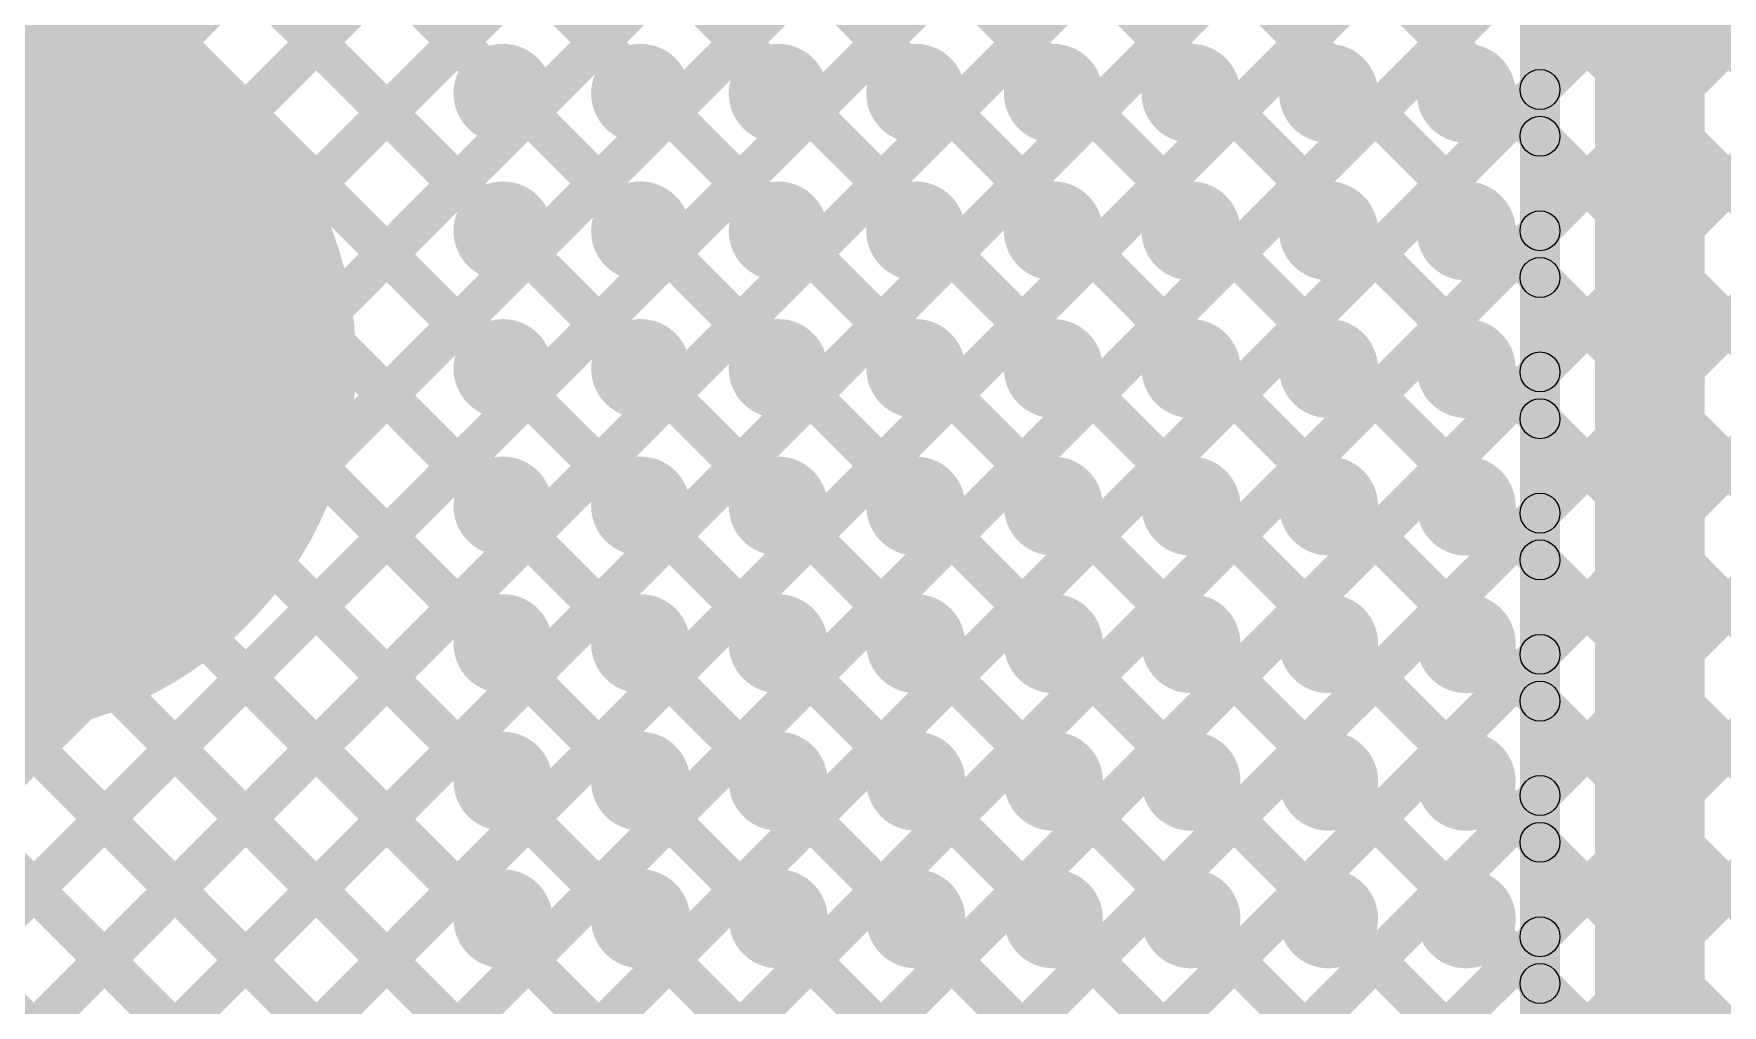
# Model space of a CAD drawing. Header units: millimetres. Extents: x -0.28 to 3.03, y -0.05 to 3.12.
# Drawn here: x 2.2143 to 2.5525, y 0.2341 to 0.4287 of the extents above; entities that cross this region are included whole.
import ezdxf

# ---------------------------------------------------------------- set-up
doc = ezdxf.new("R2010")
doc.units = ezdxf.units.MM
doc.header["$MEASUREMENT"] = 0
for name, color, linetype in [('BottomLayer', 5, 'Continuous'), ('BottomSolder', 6, 'Continuous'), ('PadHoleLayer', 156, 'Continuous'), ('TopLayer', 1, 'Continuous'), ('TopSolder', 216, 'Continuous'), ('ViaHoleLayer', 16, 'Continuous')]:
    doc.layers.add(name, color=color, linetype=linetype)

# ---------------------------------------------------------------- blocks, each defined once
blk = doc.blocks.new('U241_041N_1BR85_1_17')
at = {"layer": 'BottomLayer'}
h = blk.add_hatch(color=5, dxfattribs=at)
edge = h.paths.add_edge_path()
edge.add_arc((0.2372, -0.09272), 0.07087, 0, 360)
at = {"layer": 'BottomSolder'}
h = blk.add_hatch(color=6, dxfattribs=at)
edge = h.paths.add_edge_path()
edge.add_arc((0.2372, -0.09272), 0.07487, 0, 360)
at = {"layer": 'PadHoleLayer'}
h = blk.add_hatch(color=156, dxfattribs=at)
edge = h.paths.add_edge_path()
edge.add_arc((0.2372, -0.09272), 0.04528, 0, 360)
at = {"layer": 'TopLayer'}
h = blk.add_hatch(color=1, dxfattribs=at)
edge = h.paths.add_edge_path()
edge.add_arc((0.2372, -0.09272), 0.07087, 0, 360)
at = {"layer": 'TopSolder'}
h = blk.add_hatch(color=216, dxfattribs=at)
edge = h.paths.add_edge_path()
edge.add_arc((0.2372, -0.09272), 0.07487, 0, 360)

msp = doc.modelspace()

# ---------------------------------------------------------------- hatches: boundary and pattern name
at = {"layer": 'BottomLayer'}
for points in [[(2.549, 0.04736), (2.527, 0.04736), (2.527, 0.907), (2.549, 0.907)], [(2.52, 0.05647), (2.512, 0.05647), (2.512, 0.89789), (2.52, 0.89789)], [(1.96726, 0.75322), (1.97292, 0.75888), (2.51883, 0.21297), (2.51317, 0.20731)], [(1.95312, 0.73908), (1.95878, 0.74474), (2.51883, 0.18469), (2.51317, 0.17903)], [(2.0171, 0.73167), (2.02275, 0.73733), (2.51883, 0.24125), (2.51317, 0.2356)], [(2.04538, 0.73167), (2.05104, 0.73733), (2.51883, 0.26954), (2.51317, 0.26388)], [(2.07367, 0.73167), (2.07932, 0.73733), (2.51883, 0.29782), (2.51317, 0.29217)], [(2.10195, 0.73167), (2.10761, 0.73733), (2.51883, 0.32611), (2.51317, 0.32045)], [(2.13023, 0.73167), (2.13589, 0.73733), (2.51883, 0.35439), (2.51317, 0.34873)], [(2.15852, 0.73167), (2.16417, 0.73733), (2.51883, 0.38267), (2.51317, 0.37702)], [(2.1868, 0.73167), (2.19246, 0.73733), (2.51883, 0.41096), (2.51317, 0.4053)], [(1.84111, 0.04808), (1.83545, 0.05373), (2.51317, 0.73145), (2.51883, 0.7258)], [(1.93898, 0.72494), (1.94464, 0.7306), (2.51883, 0.1564), (2.51317, 0.15075)], [(1.93175, 0.70388), (1.93741, 0.70954), (2.51883, 0.12812), (2.51317, 0.12246)], [(1.86939, 0.04808), (1.86374, 0.05373), (2.51317, 0.70317), (2.51883, 0.69751)], [(1.89768, 0.04808), (1.89202, 0.05373), (2.51317, 0.67488), (2.51883, 0.66923)], [(1.92596, 0.04808), (1.92031, 0.05373), (2.51317, 0.6466), (2.51883, 0.64094)], [(1.95425, 0.04808), (1.94859, 0.05373), (2.51317, 0.61832), (2.51883, 0.61266)], [(1.98253, 0.04808), (1.97687, 0.05373), (2.51317, 0.59003), (2.51883, 0.58437)], [(2.01082, 0.04808), (2.00516, 0.05373), (2.51317, 0.56175), (2.51883, 0.55609)], [(2.05516, 0.55219), (2.06082, 0.55784), (2.51883, 0.09983), (2.51317, 0.09418)], [(1.95651, 0.5377), (1.96217, 0.54336), (2.45179, 0.05373), (2.44614, 0.04808)], [(2.0391, 0.04808), (2.03344, 0.05373), (2.51317, 0.53346), (2.51883, 0.52781)], [(2.05161, 0.52746), (2.05726, 0.53312), (2.51883, 0.07155), (2.51317, 0.06589)], [(1.94746, 0.51847), (1.95312, 0.52413), (2.42351, 0.05373), (2.41785, 0.04808)], [(2.03896, 0.51182), (2.04462, 0.51748), (2.50836, 0.05373), (2.5027, 0.04808)], [(2.01899, 0.50351), (2.02465, 0.50916), (2.48008, 0.05373), (2.47442, 0.04808)], [(2.06738, 0.04808), (2.06173, 0.05373), (2.51317, 0.50518), (2.51883, 0.49952)], [(1.95364, 0.484), (1.9593, 0.48966), (2.39522, 0.05373), (2.38957, 0.04808)], [(2.09567, 0.04808), (2.09001, 0.05373), (2.51317, 0.47689), (2.51883, 0.47124)], [(2.12395, 0.04808), (2.1183, 0.05373), (2.51317, 0.44861), (2.51883, 0.44295)], [(2.15224, 0.04808), (2.14658, 0.05373), (2.51317, 0.42032), (2.51883, 0.41467)], [(2.18052, 0.04808), (2.17486, 0.05373), (2.51317, 0.39204), (2.51883, 0.38638)], [(2.20881, 0.04808), (2.20315, 0.05373), (2.51317, 0.36376), (2.51883, 0.3581)], [(2.23709, 0.04808), (2.23143, 0.05373), (2.51317, 0.33547), (2.51883, 0.32982)], [(2.26537, 0.04808), (2.25972, 0.05373), (2.51317, 0.30719), (2.51883, 0.30153)], [(2.29366, 0.04808), (2.288, 0.05373), (2.51317, 0.2789), (2.51883, 0.27325)], [(2.32194, 0.04808), (2.31629, 0.05373), (2.51317, 0.25062), (2.51883, 0.24496)]]:
    msp.add_hatch(color=5, dxfattribs=at).paths.add_polyline_path(points)
h = msp.add_hatch(color=5, dxfattribs=at)
edge = h.paths.add_edge_path()
edge.add_arc((2.30831, 0.41673), 0.00886, 0, 360)
h = msp.add_hatch(color=5, dxfattribs=at)
edge = h.paths.add_edge_path()
edge.add_arc((2.33587, 0.41673), 0.00886, 0, 360)
h = msp.add_hatch(color=5, dxfattribs=at)
edge = h.paths.add_edge_path()
edge.add_arc((2.36343, 0.41673), 0.00886, 0, 360)
h = msp.add_hatch(color=5, dxfattribs=at)
edge = h.paths.add_edge_path()
edge.add_arc((2.39098, 0.41673), 0.00886, 0, 360)
h = msp.add_hatch(color=5, dxfattribs=at)
edge = h.paths.add_edge_path()
edge.add_arc((2.41854, 0.41673), 0.00886, 0, 360)
h = msp.add_hatch(color=5, dxfattribs=at)
edge = h.paths.add_edge_path()
edge.add_arc((2.4461, 0.41673), 0.00886, 0, 360)
h = msp.add_hatch(color=5, dxfattribs=at)
edge = h.paths.add_edge_path()
edge.add_arc((2.47366, 0.41673), 0.00886, 0, 360)
h = msp.add_hatch(color=5, dxfattribs=at)
edge = h.paths.add_edge_path()
edge.add_arc((2.50122, 0.41673), 0.00886, 0, 360)
h = msp.add_hatch(color=5, dxfattribs=at)
edge = h.paths.add_edge_path()
edge.add_arc((2.516, 0.4175), 0.004, 0, 360)
h = msp.add_hatch(color=5, dxfattribs=at)
edge = h.paths.add_edge_path()
edge.add_arc((2.516, 0.40813), 0.004, 0, 360)
h = msp.add_hatch(color=5, dxfattribs=at)
edge = h.paths.add_edge_path()
edge.add_arc((2.30831, 0.38917), 0.00886, 0, 360)
h = msp.add_hatch(color=5, dxfattribs=at)
edge = h.paths.add_edge_path()
edge.add_arc((2.33587, 0.38917), 0.00886, 0, 360)
h = msp.add_hatch(color=5, dxfattribs=at)
edge = h.paths.add_edge_path()
edge.add_arc((2.36343, 0.38917), 0.00886, 0, 360)
h = msp.add_hatch(color=5, dxfattribs=at)
edge = h.paths.add_edge_path()
edge.add_arc((2.39098, 0.38917), 0.00886, 0, 360)
h = msp.add_hatch(color=5, dxfattribs=at)
edge = h.paths.add_edge_path()
edge.add_arc((2.41854, 0.38917), 0.00886, 0, 360)
h = msp.add_hatch(color=5, dxfattribs=at)
edge = h.paths.add_edge_path()
edge.add_arc((2.4461, 0.38917), 0.00886, 0, 360)
h = msp.add_hatch(color=5, dxfattribs=at)
edge = h.paths.add_edge_path()
edge.add_arc((2.47366, 0.38917), 0.00886, 0, 360)
h = msp.add_hatch(color=5, dxfattribs=at)
edge = h.paths.add_edge_path()
edge.add_arc((2.50122, 0.38917), 0.00886, 0, 360)
h = msp.add_hatch(color=5, dxfattribs=at)
edge = h.paths.add_edge_path()
edge.add_arc((2.516, 0.38921), 0.004, 0, 360)
h = msp.add_hatch(color=5, dxfattribs=at)
edge = h.paths.add_edge_path()
edge.add_arc((2.516, 0.37985), 0.004, 0, 360)
h = msp.add_hatch(color=5, dxfattribs=at)
edge = h.paths.add_edge_path()
edge.add_arc((2.30831, 0.36161), 0.00886, 0, 360)
h = msp.add_hatch(color=5, dxfattribs=at)
edge = h.paths.add_edge_path()
edge.add_arc((2.33587, 0.36161), 0.00886, 0, 360)
h = msp.add_hatch(color=5, dxfattribs=at)
edge = h.paths.add_edge_path()
edge.add_arc((2.36343, 0.36161), 0.00886, 0, 360)
h = msp.add_hatch(color=5, dxfattribs=at)
edge = h.paths.add_edge_path()
edge.add_arc((2.39098, 0.36161), 0.00886, 0, 360)
h = msp.add_hatch(color=5, dxfattribs=at)
edge = h.paths.add_edge_path()
edge.add_arc((2.41854, 0.36161), 0.00886, 0, 360)
h = msp.add_hatch(color=5, dxfattribs=at)
edge = h.paths.add_edge_path()
edge.add_arc((2.4461, 0.36161), 0.00886, 0, 360)
h = msp.add_hatch(color=5, dxfattribs=at)
edge = h.paths.add_edge_path()
edge.add_arc((2.47366, 0.36161), 0.00886, 0, 360)
h = msp.add_hatch(color=5, dxfattribs=at)
edge = h.paths.add_edge_path()
edge.add_arc((2.50122, 0.36161), 0.00886, 0, 360)
h = msp.add_hatch(color=5, dxfattribs=at)
edge = h.paths.add_edge_path()
edge.add_arc((2.516, 0.36093), 0.004, 0, 360)
h = msp.add_hatch(color=5, dxfattribs=at)
edge = h.paths.add_edge_path()
edge.add_arc((2.516, 0.35156), 0.004, 0, 360)
h = msp.add_hatch(color=5, dxfattribs=at)
edge = h.paths.add_edge_path()
edge.add_arc((2.30831, 0.33406), 0.00886, 0, 360)
h = msp.add_hatch(color=5, dxfattribs=at)
edge = h.paths.add_edge_path()
edge.add_arc((2.33587, 0.33406), 0.00886, 0, 360)
h = msp.add_hatch(color=5, dxfattribs=at)
edge = h.paths.add_edge_path()
edge.add_arc((2.36343, 0.33406), 0.00886, 0, 360)
h = msp.add_hatch(color=5, dxfattribs=at)
edge = h.paths.add_edge_path()
edge.add_arc((2.39098, 0.33406), 0.00886, 0, 360)
h = msp.add_hatch(color=5, dxfattribs=at)
edge = h.paths.add_edge_path()
edge.add_arc((2.41854, 0.33406), 0.00886, 0, 360)
h = msp.add_hatch(color=5, dxfattribs=at)
edge = h.paths.add_edge_path()
edge.add_arc((2.4461, 0.33406), 0.00886, 0, 360)
h = msp.add_hatch(color=5, dxfattribs=at)
edge = h.paths.add_edge_path()
edge.add_arc((2.47366, 0.33406), 0.00886, 0, 360)
h = msp.add_hatch(color=5, dxfattribs=at)
edge = h.paths.add_edge_path()
edge.add_arc((2.50122, 0.33406), 0.00886, 0, 360)
h = msp.add_hatch(color=5, dxfattribs=at)
edge = h.paths.add_edge_path()
edge.add_arc((2.516, 0.33264), 0.004, 0, 360)
h = msp.add_hatch(color=5, dxfattribs=at)
edge = h.paths.add_edge_path()
edge.add_arc((2.516, 0.32328), 0.004, 0, 360)
h = msp.add_hatch(color=5, dxfattribs=at)
edge = h.paths.add_edge_path()
edge.add_arc((2.30831, 0.3065), 0.00886, 0, 360)
h = msp.add_hatch(color=5, dxfattribs=at)
edge = h.paths.add_edge_path()
edge.add_arc((2.33587, 0.3065), 0.00886, 0, 360)
h = msp.add_hatch(color=5, dxfattribs=at)
edge = h.paths.add_edge_path()
edge.add_arc((2.36343, 0.3065), 0.00886, 0, 360)
h = msp.add_hatch(color=5, dxfattribs=at)
edge = h.paths.add_edge_path()
edge.add_arc((2.39098, 0.3065), 0.00886, 0, 360)
h = msp.add_hatch(color=5, dxfattribs=at)
edge = h.paths.add_edge_path()
edge.add_arc((2.41854, 0.3065), 0.00886, 0, 360)
h = msp.add_hatch(color=5, dxfattribs=at)
edge = h.paths.add_edge_path()
edge.add_arc((2.4461, 0.3065), 0.00886, 0, 360)
h = msp.add_hatch(color=5, dxfattribs=at)
edge = h.paths.add_edge_path()
edge.add_arc((2.47366, 0.3065), 0.00886, 0, 360)
h = msp.add_hatch(color=5, dxfattribs=at)
edge = h.paths.add_edge_path()
edge.add_arc((2.50122, 0.3065), 0.00886, 0, 360)
h = msp.add_hatch(color=5, dxfattribs=at)
edge = h.paths.add_edge_path()
edge.add_arc((2.516, 0.30436), 0.004, 0, 360)
h = msp.add_hatch(color=5, dxfattribs=at)
edge = h.paths.add_edge_path()
edge.add_arc((2.516, 0.29499), 0.004, 0, 360)
h = msp.add_hatch(color=5, dxfattribs=at)
edge = h.paths.add_edge_path()
edge.add_arc((2.30831, 0.27894), 0.00886, 0, 360)
h = msp.add_hatch(color=5, dxfattribs=at)
edge = h.paths.add_edge_path()
edge.add_arc((2.33587, 0.27894), 0.00886, 0, 360)
h = msp.add_hatch(color=5, dxfattribs=at)
edge = h.paths.add_edge_path()
edge.add_arc((2.36343, 0.27894), 0.00886, 0, 360)
h = msp.add_hatch(color=5, dxfattribs=at)
edge = h.paths.add_edge_path()
edge.add_arc((2.39098, 0.27894), 0.00886, 0, 360)
h = msp.add_hatch(color=5, dxfattribs=at)
edge = h.paths.add_edge_path()
edge.add_arc((2.41854, 0.27894), 0.00886, 0, 360)
h = msp.add_hatch(color=5, dxfattribs=at)
edge = h.paths.add_edge_path()
edge.add_arc((2.4461, 0.27894), 0.00886, 0, 360)
h = msp.add_hatch(color=5, dxfattribs=at)
edge = h.paths.add_edge_path()
edge.add_arc((2.47366, 0.27894), 0.00886, 0, 360)
h = msp.add_hatch(color=5, dxfattribs=at)
edge = h.paths.add_edge_path()
edge.add_arc((2.50122, 0.27894), 0.00886, 0, 360)
h = msp.add_hatch(color=5, dxfattribs=at)
edge = h.paths.add_edge_path()
edge.add_arc((2.516, 0.27608), 0.004, 0, 360)
h = msp.add_hatch(color=5, dxfattribs=at)
edge = h.paths.add_edge_path()
edge.add_arc((2.516, 0.26671), 0.004, 0, 360)
h = msp.add_hatch(color=5, dxfattribs=at)
edge = h.paths.add_edge_path()
edge.add_arc((2.30831, 0.25138), 0.00886, 0, 360)
h = msp.add_hatch(color=5, dxfattribs=at)
edge = h.paths.add_edge_path()
edge.add_arc((2.33587, 0.25138), 0.00886, 0, 360)
h = msp.add_hatch(color=5, dxfattribs=at)
edge = h.paths.add_edge_path()
edge.add_arc((2.36343, 0.25138), 0.00886, 0, 360)
h = msp.add_hatch(color=5, dxfattribs=at)
edge = h.paths.add_edge_path()
edge.add_arc((2.39098, 0.25138), 0.00886, 0, 360)
h = msp.add_hatch(color=5, dxfattribs=at)
edge = h.paths.add_edge_path()
edge.add_arc((2.41854, 0.25138), 0.00886, 0, 360)
h = msp.add_hatch(color=5, dxfattribs=at)
edge = h.paths.add_edge_path()
edge.add_arc((2.4461, 0.25138), 0.00886, 0, 360)
h = msp.add_hatch(color=5, dxfattribs=at)
edge = h.paths.add_edge_path()
edge.add_arc((2.47366, 0.25138), 0.00886, 0, 360)
h = msp.add_hatch(color=5, dxfattribs=at)
edge = h.paths.add_edge_path()
edge.add_arc((2.50122, 0.25138), 0.00886, 0, 360)
h = msp.add_hatch(color=5, dxfattribs=at)
edge = h.paths.add_edge_path()
edge.add_arc((2.516, 0.24779), 0.004, 0, 360)
h = msp.add_hatch(color=5, dxfattribs=at)
edge = h.paths.add_edge_path()
edge.add_arc((2.516, 0.23842), 0.004, 0, 360)
at = {"layer": 'BottomSolder'}
h = msp.add_hatch(color=6, dxfattribs=at)
edge = h.paths.add_edge_path()
edge.add_arc((2.30831, 0.41673), 0.00991, 0, 360)
h = msp.add_hatch(color=6, dxfattribs=at)
edge = h.paths.add_edge_path()
edge.add_arc((2.33587, 0.41673), 0.00991, 0, 360)
h = msp.add_hatch(color=6, dxfattribs=at)
edge = h.paths.add_edge_path()
edge.add_arc((2.36343, 0.41673), 0.00991, 0, 360)
h = msp.add_hatch(color=6, dxfattribs=at)
edge = h.paths.add_edge_path()
edge.add_arc((2.39098, 0.41673), 0.00991, 0, 360)
h = msp.add_hatch(color=6, dxfattribs=at)
edge = h.paths.add_edge_path()
edge.add_arc((2.41854, 0.41673), 0.00991, 0, 360)
h = msp.add_hatch(color=6, dxfattribs=at)
edge = h.paths.add_edge_path()
edge.add_arc((2.4461, 0.41673), 0.00991, 0, 360)
h = msp.add_hatch(color=6, dxfattribs=at)
edge = h.paths.add_edge_path()
edge.add_arc((2.47366, 0.41673), 0.00991, 0, 360)
h = msp.add_hatch(color=6, dxfattribs=at)
edge = h.paths.add_edge_path()
edge.add_arc((2.50122, 0.41673), 0.00991, 0, 360)
h = msp.add_hatch(color=6, dxfattribs=at)
edge = h.paths.add_edge_path()
edge.add_arc((2.30831, 0.38917), 0.00991, 0, 360)
h = msp.add_hatch(color=6, dxfattribs=at)
edge = h.paths.add_edge_path()
edge.add_arc((2.33587, 0.38917), 0.00991, 0, 360)
h = msp.add_hatch(color=6, dxfattribs=at)
edge = h.paths.add_edge_path()
edge.add_arc((2.36343, 0.38917), 0.00991, 0, 360)
h = msp.add_hatch(color=6, dxfattribs=at)
edge = h.paths.add_edge_path()
edge.add_arc((2.39098, 0.38917), 0.00991, 0, 360)
h = msp.add_hatch(color=6, dxfattribs=at)
edge = h.paths.add_edge_path()
edge.add_arc((2.41854, 0.38917), 0.00991, 0, 360)
h = msp.add_hatch(color=6, dxfattribs=at)
edge = h.paths.add_edge_path()
edge.add_arc((2.4461, 0.38917), 0.00991, 0, 360)
h = msp.add_hatch(color=6, dxfattribs=at)
edge = h.paths.add_edge_path()
edge.add_arc((2.47366, 0.38917), 0.00991, 0, 360)
h = msp.add_hatch(color=6, dxfattribs=at)
edge = h.paths.add_edge_path()
edge.add_arc((2.50122, 0.38917), 0.00991, 0, 360)
h = msp.add_hatch(color=6, dxfattribs=at)
edge = h.paths.add_edge_path()
edge.add_arc((2.30831, 0.36161), 0.00991, 0, 360)
h = msp.add_hatch(color=6, dxfattribs=at)
edge = h.paths.add_edge_path()
edge.add_arc((2.33587, 0.36161), 0.00991, 0, 360)
h = msp.add_hatch(color=6, dxfattribs=at)
edge = h.paths.add_edge_path()
edge.add_arc((2.36343, 0.36161), 0.00991, 0, 360)
h = msp.add_hatch(color=6, dxfattribs=at)
edge = h.paths.add_edge_path()
edge.add_arc((2.39098, 0.36161), 0.00991, 0, 360)
h = msp.add_hatch(color=6, dxfattribs=at)
edge = h.paths.add_edge_path()
edge.add_arc((2.41854, 0.36161), 0.00991, 0, 360)
h = msp.add_hatch(color=6, dxfattribs=at)
edge = h.paths.add_edge_path()
edge.add_arc((2.4461, 0.36161), 0.00991, 0, 360)
h = msp.add_hatch(color=6, dxfattribs=at)
edge = h.paths.add_edge_path()
edge.add_arc((2.47366, 0.36161), 0.00991, 0, 360)
h = msp.add_hatch(color=6, dxfattribs=at)
edge = h.paths.add_edge_path()
edge.add_arc((2.50122, 0.36161), 0.00991, 0, 360)
h = msp.add_hatch(color=6, dxfattribs=at)
edge = h.paths.add_edge_path()
edge.add_arc((2.30831, 0.33406), 0.00991, 0, 360)
h = msp.add_hatch(color=6, dxfattribs=at)
edge = h.paths.add_edge_path()
edge.add_arc((2.33587, 0.33406), 0.00991, 0, 360)
h = msp.add_hatch(color=6, dxfattribs=at)
edge = h.paths.add_edge_path()
edge.add_arc((2.36343, 0.33406), 0.00991, 0, 360)
h = msp.add_hatch(color=6, dxfattribs=at)
edge = h.paths.add_edge_path()
edge.add_arc((2.39098, 0.33406), 0.00991, 0, 360)
h = msp.add_hatch(color=6, dxfattribs=at)
edge = h.paths.add_edge_path()
edge.add_arc((2.41854, 0.33406), 0.00991, 0, 360)
h = msp.add_hatch(color=6, dxfattribs=at)
edge = h.paths.add_edge_path()
edge.add_arc((2.4461, 0.33406), 0.00991, 0, 360)
h = msp.add_hatch(color=6, dxfattribs=at)
edge = h.paths.add_edge_path()
edge.add_arc((2.47366, 0.33406), 0.00991, 0, 360)
h = msp.add_hatch(color=6, dxfattribs=at)
edge = h.paths.add_edge_path()
edge.add_arc((2.50122, 0.33406), 0.00991, 0, 360)
h = msp.add_hatch(color=6, dxfattribs=at)
edge = h.paths.add_edge_path()
edge.add_arc((2.30831, 0.3065), 0.00991, 0, 360)
h = msp.add_hatch(color=6, dxfattribs=at)
edge = h.paths.add_edge_path()
edge.add_arc((2.33587, 0.3065), 0.00991, 0, 360)
h = msp.add_hatch(color=6, dxfattribs=at)
edge = h.paths.add_edge_path()
edge.add_arc((2.36343, 0.3065), 0.00991, 0, 360)
h = msp.add_hatch(color=6, dxfattribs=at)
edge = h.paths.add_edge_path()
edge.add_arc((2.39098, 0.3065), 0.00991, 0, 360)
h = msp.add_hatch(color=6, dxfattribs=at)
edge = h.paths.add_edge_path()
edge.add_arc((2.41854, 0.3065), 0.00991, 0, 360)
h = msp.add_hatch(color=6, dxfattribs=at)
edge = h.paths.add_edge_path()
edge.add_arc((2.4461, 0.3065), 0.00991, 0, 360)
h = msp.add_hatch(color=6, dxfattribs=at)
edge = h.paths.add_edge_path()
edge.add_arc((2.47366, 0.3065), 0.00991, 0, 360)
h = msp.add_hatch(color=6, dxfattribs=at)
edge = h.paths.add_edge_path()
edge.add_arc((2.50122, 0.3065), 0.00991, 0, 360)
h = msp.add_hatch(color=6, dxfattribs=at)
edge = h.paths.add_edge_path()
edge.add_arc((2.30831, 0.27894), 0.00991, 0, 360)
h = msp.add_hatch(color=6, dxfattribs=at)
edge = h.paths.add_edge_path()
edge.add_arc((2.33587, 0.27894), 0.00991, 0, 360)
h = msp.add_hatch(color=6, dxfattribs=at)
edge = h.paths.add_edge_path()
edge.add_arc((2.36343, 0.27894), 0.00991, 0, 360)
h = msp.add_hatch(color=6, dxfattribs=at)
edge = h.paths.add_edge_path()
edge.add_arc((2.39098, 0.27894), 0.00991, 0, 360)
h = msp.add_hatch(color=6, dxfattribs=at)
edge = h.paths.add_edge_path()
edge.add_arc((2.41854, 0.27894), 0.00991, 0, 360)
h = msp.add_hatch(color=6, dxfattribs=at)
edge = h.paths.add_edge_path()
edge.add_arc((2.4461, 0.27894), 0.00991, 0, 360)
h = msp.add_hatch(color=6, dxfattribs=at)
edge = h.paths.add_edge_path()
edge.add_arc((2.47366, 0.27894), 0.00991, 0, 360)
h = msp.add_hatch(color=6, dxfattribs=at)
edge = h.paths.add_edge_path()
edge.add_arc((2.50122, 0.27894), 0.00991, 0, 360)
h = msp.add_hatch(color=6, dxfattribs=at)
edge = h.paths.add_edge_path()
edge.add_arc((2.30831, 0.25138), 0.00991, 0, 360)
h = msp.add_hatch(color=6, dxfattribs=at)
edge = h.paths.add_edge_path()
edge.add_arc((2.33587, 0.25138), 0.00991, 0, 360)
h = msp.add_hatch(color=6, dxfattribs=at)
edge = h.paths.add_edge_path()
edge.add_arc((2.36343, 0.25138), 0.00991, 0, 360)
h = msp.add_hatch(color=6, dxfattribs=at)
edge = h.paths.add_edge_path()
edge.add_arc((2.39098, 0.25138), 0.00991, 0, 360)
h = msp.add_hatch(color=6, dxfattribs=at)
edge = h.paths.add_edge_path()
edge.add_arc((2.41854, 0.25138), 0.00991, 0, 360)
h = msp.add_hatch(color=6, dxfattribs=at)
edge = h.paths.add_edge_path()
edge.add_arc((2.4461, 0.25138), 0.00991, 0, 360)
h = msp.add_hatch(color=6, dxfattribs=at)
edge = h.paths.add_edge_path()
edge.add_arc((2.47366, 0.25138), 0.00991, 0, 360)
h = msp.add_hatch(color=6, dxfattribs=at)
edge = h.paths.add_edge_path()
edge.add_arc((2.50122, 0.25138), 0.00991, 0, 360)
at = {"layer": 'TopLayer'}
for points in [[(1.8405, 0.04747), (1.83485, 0.05313), (2.7062, 0.92448), (2.71185, 0.91882)], [(1.86879, 0.04747), (1.86313, 0.05313), (2.7062, 0.89619), (2.71185, 0.89054)], [(1.89707, 0.04747), (1.89142, 0.05313), (2.7062, 0.86791), (2.71185, 0.86225)], [(1.92536, 0.04747), (1.9197, 0.05313), (2.7062, 0.83962), (2.71185, 0.83397)], [(1.95364, 0.04747), (1.94798, 0.05313), (2.7062, 0.81134), (2.71185, 0.80568)], [(1.98193, 0.04747), (1.97627, 0.05313), (2.7062, 0.78306), (2.71185, 0.7774)], [(2.03417, 0.77117), (2.03982, 0.77683), (2.71185, 0.1048), (2.7062, 0.09914)], [(2.06245, 0.77117), (2.06811, 0.77683), (2.71185, 0.13308), (2.7062, 0.12742)], [(2.09073, 0.77117), (2.09639, 0.77683), (2.71185, 0.16137), (2.7062, 0.15571)], [(2.01021, 0.04747), (2.00455, 0.05313), (2.7062, 0.75477), (2.71185, 0.74911)], [(2.02541, 0.75165), (2.03106, 0.7573), (2.71185, 0.07651), (2.7062, 0.07086)], [(2.01417, 0.7346), (2.01983, 0.74025), (2.70695, 0.05313), (2.7013, 0.04747)], [(1.90496, 0.73067), (1.91062, 0.73633), (2.59382, 0.05313), (2.58816, 0.04747)], [(1.93325, 0.73067), (1.9389, 0.73633), (2.6221, 0.05313), (2.61645, 0.04747)], [(1.96153, 0.73067), (1.96719, 0.73633), (2.65039, 0.05313), (2.64473, 0.04747)], [(1.98981, 0.73067), (1.99547, 0.73633), (2.67867, 0.05313), (2.67302, 0.04747)], [(2.16078, 0.72941), (2.16643, 0.73507), (2.71185, 0.18965), (2.7062, 0.18399)], [(2.18906, 0.72941), (2.19472, 0.73507), (2.71185, 0.21793), (2.7062, 0.21228)], [(2.22059, 0.72617), (2.22624, 0.73183), (2.71185, 0.24622), (2.7062, 0.24056)], [(2.24887, 0.72617), (2.25453, 0.73183), (2.71185, 0.2745), (2.7062, 0.26885)], [(2.03849, 0.04747), (2.03284, 0.05313), (2.7062, 0.72649), (2.71185, 0.72083)], [(2.06678, 0.04747), (2.06112, 0.05313), (2.7062, 0.6982), (2.71185, 0.69255)], [(2.09506, 0.04747), (2.08941, 0.05313), (2.7062, 0.66992), (2.71185, 0.66426)], [(2.12335, 0.04747), (2.11769, 0.05313), (2.7062, 0.64163), (2.71185, 0.63598)], [(2.15163, 0.04747), (2.14597, 0.05313), (2.7062, 0.61335), (2.71185, 0.60769)], [(2.17992, 0.04747), (2.17426, 0.05313), (2.7062, 0.58507), (2.71185, 0.57941)], [(2.05516, 0.55219), (2.06082, 0.55784), (2.56554, 0.05313), (2.55988, 0.04747)], [(2.2082, 0.04747), (2.20254, 0.05313), (2.7062, 0.55678), (2.71185, 0.55112)], [(1.95651, 0.5377), (1.96217, 0.54336), (2.4524, 0.05313), (2.44674, 0.04747)], [(2.05161, 0.52746), (2.05726, 0.53312), (2.53725, 0.05313), (2.53159, 0.04747)], [(2.23648, 0.04747), (2.23083, 0.05313), (2.7062, 0.5285), (2.71185, 0.52284)], [(1.94746, 0.51847), (1.95312, 0.52413), (2.42411, 0.05313), (2.41846, 0.04747)], [(2.03896, 0.51182), (2.04462, 0.51748), (2.50897, 0.05313), (2.50331, 0.04747)], [(2.01899, 0.50351), (2.02465, 0.50916), (2.48068, 0.05313), (2.47503, 0.04747)], [(2.26477, 0.04747), (2.25911, 0.05313), (2.7062, 0.50021), (2.71185, 0.49456)], [(1.95364, 0.484), (1.9593, 0.48966), (2.39583, 0.05313), (2.39017, 0.04747)], [(2.29305, 0.04747), (2.2874, 0.05313), (2.7062, 0.47193), (2.71185, 0.46627)], [(2.32134, 0.04747), (2.31568, 0.05313), (2.7062, 0.44364), (2.71185, 0.43799)], [(2.34962, 0.04747), (2.34396, 0.05313), (2.7062, 0.41536), (2.71185, 0.4097)]]:
    msp.add_hatch(color=1, dxfattribs=at).paths.add_polyline_path(points)
h = msp.add_hatch(color=1, dxfattribs=at)
edge = h.paths.add_edge_path()
edge.add_arc((2.30831, 0.41673), 0.00886, 0, 360)
h = msp.add_hatch(color=1, dxfattribs=at)
edge = h.paths.add_edge_path()
edge.add_arc((2.33587, 0.41673), 0.00886, 0, 360)
h = msp.add_hatch(color=1, dxfattribs=at)
edge = h.paths.add_edge_path()
edge.add_arc((2.36343, 0.41673), 0.00886, 0, 360)
h = msp.add_hatch(color=1, dxfattribs=at)
edge = h.paths.add_edge_path()
edge.add_arc((2.39098, 0.41673), 0.00886, 0, 360)
h = msp.add_hatch(color=1, dxfattribs=at)
edge = h.paths.add_edge_path()
edge.add_arc((2.41854, 0.41673), 0.00886, 0, 360)
h = msp.add_hatch(color=1, dxfattribs=at)
edge = h.paths.add_edge_path()
edge.add_arc((2.4461, 0.41673), 0.00886, 0, 360)
h = msp.add_hatch(color=1, dxfattribs=at)
edge = h.paths.add_edge_path()
edge.add_arc((2.47366, 0.41673), 0.00886, 0, 360)
h = msp.add_hatch(color=1, dxfattribs=at)
edge = h.paths.add_edge_path()
edge.add_arc((2.50122, 0.41673), 0.00886, 0, 360)
h = msp.add_hatch(color=1, dxfattribs=at)
edge = h.paths.add_edge_path()
edge.add_arc((2.30831, 0.38917), 0.00886, 0, 360)
h = msp.add_hatch(color=1, dxfattribs=at)
edge = h.paths.add_edge_path()
edge.add_arc((2.33587, 0.38917), 0.00886, 0, 360)
h = msp.add_hatch(color=1, dxfattribs=at)
edge = h.paths.add_edge_path()
edge.add_arc((2.36343, 0.38917), 0.00886, 0, 360)
h = msp.add_hatch(color=1, dxfattribs=at)
edge = h.paths.add_edge_path()
edge.add_arc((2.39098, 0.38917), 0.00886, 0, 360)
h = msp.add_hatch(color=1, dxfattribs=at)
edge = h.paths.add_edge_path()
edge.add_arc((2.41854, 0.38917), 0.00886, 0, 360)
h = msp.add_hatch(color=1, dxfattribs=at)
edge = h.paths.add_edge_path()
edge.add_arc((2.4461, 0.38917), 0.00886, 0, 360)
h = msp.add_hatch(color=1, dxfattribs=at)
edge = h.paths.add_edge_path()
edge.add_arc((2.47366, 0.38917), 0.00886, 0, 360)
h = msp.add_hatch(color=1, dxfattribs=at)
edge = h.paths.add_edge_path()
edge.add_arc((2.50122, 0.38917), 0.00886, 0, 360)
h = msp.add_hatch(color=1, dxfattribs=at)
edge = h.paths.add_edge_path()
edge.add_arc((2.30831, 0.36161), 0.00886, 0, 360)
h = msp.add_hatch(color=1, dxfattribs=at)
edge = h.paths.add_edge_path()
edge.add_arc((2.33587, 0.36161), 0.00886, 0, 360)
h = msp.add_hatch(color=1, dxfattribs=at)
edge = h.paths.add_edge_path()
edge.add_arc((2.36343, 0.36161), 0.00886, 0, 360)
h = msp.add_hatch(color=1, dxfattribs=at)
edge = h.paths.add_edge_path()
edge.add_arc((2.39098, 0.36161), 0.00886, 0, 360)
h = msp.add_hatch(color=1, dxfattribs=at)
edge = h.paths.add_edge_path()
edge.add_arc((2.41854, 0.36161), 0.00886, 0, 360)
h = msp.add_hatch(color=1, dxfattribs=at)
edge = h.paths.add_edge_path()
edge.add_arc((2.4461, 0.36161), 0.00886, 0, 360)
h = msp.add_hatch(color=1, dxfattribs=at)
edge = h.paths.add_edge_path()
edge.add_arc((2.47366, 0.36161), 0.00886, 0, 360)
h = msp.add_hatch(color=1, dxfattribs=at)
edge = h.paths.add_edge_path()
edge.add_arc((2.50122, 0.36161), 0.00886, 0, 360)
h = msp.add_hatch(color=1, dxfattribs=at)
edge = h.paths.add_edge_path()
edge.add_arc((2.30831, 0.33406), 0.00886, 0, 360)
h = msp.add_hatch(color=1, dxfattribs=at)
edge = h.paths.add_edge_path()
edge.add_arc((2.33587, 0.33406), 0.00886, 0, 360)
h = msp.add_hatch(color=1, dxfattribs=at)
edge = h.paths.add_edge_path()
edge.add_arc((2.36343, 0.33406), 0.00886, 0, 360)
h = msp.add_hatch(color=1, dxfattribs=at)
edge = h.paths.add_edge_path()
edge.add_arc((2.39098, 0.33406), 0.00886, 0, 360)
h = msp.add_hatch(color=1, dxfattribs=at)
edge = h.paths.add_edge_path()
edge.add_arc((2.41854, 0.33406), 0.00886, 0, 360)
h = msp.add_hatch(color=1, dxfattribs=at)
edge = h.paths.add_edge_path()
edge.add_arc((2.4461, 0.33406), 0.00886, 0, 360)
h = msp.add_hatch(color=1, dxfattribs=at)
edge = h.paths.add_edge_path()
edge.add_arc((2.47366, 0.33406), 0.00886, 0, 360)
h = msp.add_hatch(color=1, dxfattribs=at)
edge = h.paths.add_edge_path()
edge.add_arc((2.50122, 0.33406), 0.00886, 0, 360)
h = msp.add_hatch(color=1, dxfattribs=at)
edge = h.paths.add_edge_path()
edge.add_arc((2.30831, 0.3065), 0.00886, 0, 360)
h = msp.add_hatch(color=1, dxfattribs=at)
edge = h.paths.add_edge_path()
edge.add_arc((2.33587, 0.3065), 0.00886, 0, 360)
h = msp.add_hatch(color=1, dxfattribs=at)
edge = h.paths.add_edge_path()
edge.add_arc((2.36343, 0.3065), 0.00886, 0, 360)
h = msp.add_hatch(color=1, dxfattribs=at)
edge = h.paths.add_edge_path()
edge.add_arc((2.39098, 0.3065), 0.00886, 0, 360)
h = msp.add_hatch(color=1, dxfattribs=at)
edge = h.paths.add_edge_path()
edge.add_arc((2.41854, 0.3065), 0.00886, 0, 360)
h = msp.add_hatch(color=1, dxfattribs=at)
edge = h.paths.add_edge_path()
edge.add_arc((2.4461, 0.3065), 0.00886, 0, 360)
h = msp.add_hatch(color=1, dxfattribs=at)
edge = h.paths.add_edge_path()
edge.add_arc((2.47366, 0.3065), 0.00886, 0, 360)
h = msp.add_hatch(color=1, dxfattribs=at)
edge = h.paths.add_edge_path()
edge.add_arc((2.50122, 0.3065), 0.00886, 0, 360)
h = msp.add_hatch(color=1, dxfattribs=at)
edge = h.paths.add_edge_path()
edge.add_arc((2.30831, 0.27894), 0.00886, 0, 360)
h = msp.add_hatch(color=1, dxfattribs=at)
edge = h.paths.add_edge_path()
edge.add_arc((2.33587, 0.27894), 0.00886, 0, 360)
h = msp.add_hatch(color=1, dxfattribs=at)
edge = h.paths.add_edge_path()
edge.add_arc((2.36343, 0.27894), 0.00886, 0, 360)
h = msp.add_hatch(color=1, dxfattribs=at)
edge = h.paths.add_edge_path()
edge.add_arc((2.39098, 0.27894), 0.00886, 0, 360)
h = msp.add_hatch(color=1, dxfattribs=at)
edge = h.paths.add_edge_path()
edge.add_arc((2.41854, 0.27894), 0.00886, 0, 360)
h = msp.add_hatch(color=1, dxfattribs=at)
edge = h.paths.add_edge_path()
edge.add_arc((2.4461, 0.27894), 0.00886, 0, 360)
h = msp.add_hatch(color=1, dxfattribs=at)
edge = h.paths.add_edge_path()
edge.add_arc((2.47366, 0.27894), 0.00886, 0, 360)
h = msp.add_hatch(color=1, dxfattribs=at)
edge = h.paths.add_edge_path()
edge.add_arc((2.50122, 0.27894), 0.00886, 0, 360)
h = msp.add_hatch(color=1, dxfattribs=at)
edge = h.paths.add_edge_path()
edge.add_arc((2.30831, 0.25138), 0.00886, 0, 360)
h = msp.add_hatch(color=1, dxfattribs=at)
edge = h.paths.add_edge_path()
edge.add_arc((2.33587, 0.25138), 0.00886, 0, 360)
h = msp.add_hatch(color=1, dxfattribs=at)
edge = h.paths.add_edge_path()
edge.add_arc((2.36343, 0.25138), 0.00886, 0, 360)
h = msp.add_hatch(color=1, dxfattribs=at)
edge = h.paths.add_edge_path()
edge.add_arc((2.39098, 0.25138), 0.00886, 0, 360)
h = msp.add_hatch(color=1, dxfattribs=at)
edge = h.paths.add_edge_path()
edge.add_arc((2.41854, 0.25138), 0.00886, 0, 360)
h = msp.add_hatch(color=1, dxfattribs=at)
edge = h.paths.add_edge_path()
edge.add_arc((2.4461, 0.25138), 0.00886, 0, 360)
h = msp.add_hatch(color=1, dxfattribs=at)
edge = h.paths.add_edge_path()
edge.add_arc((2.47366, 0.25138), 0.00886, 0, 360)
h = msp.add_hatch(color=1, dxfattribs=at)
edge = h.paths.add_edge_path()
edge.add_arc((2.50122, 0.25138), 0.00886, 0, 360)
at = {"layer": 'TopSolder'}
h = msp.add_hatch(color=216, dxfattribs=at)
edge = h.paths.add_edge_path()
edge.add_arc((2.30831, 0.41673), 0.00991, 0, 360)
h = msp.add_hatch(color=216, dxfattribs=at)
edge = h.paths.add_edge_path()
edge.add_arc((2.33587, 0.41673), 0.00991, 0, 360)
h = msp.add_hatch(color=216, dxfattribs=at)
edge = h.paths.add_edge_path()
edge.add_arc((2.36343, 0.41673), 0.00991, 0, 360)
h = msp.add_hatch(color=216, dxfattribs=at)
edge = h.paths.add_edge_path()
edge.add_arc((2.39098, 0.41673), 0.00991, 0, 360)
h = msp.add_hatch(color=216, dxfattribs=at)
edge = h.paths.add_edge_path()
edge.add_arc((2.41854, 0.41673), 0.00991, 0, 360)
h = msp.add_hatch(color=216, dxfattribs=at)
edge = h.paths.add_edge_path()
edge.add_arc((2.4461, 0.41673), 0.00991, 0, 360)
h = msp.add_hatch(color=216, dxfattribs=at)
edge = h.paths.add_edge_path()
edge.add_arc((2.47366, 0.41673), 0.00991, 0, 360)
h = msp.add_hatch(color=216, dxfattribs=at)
edge = h.paths.add_edge_path()
edge.add_arc((2.50122, 0.41673), 0.00991, 0, 360)
h = msp.add_hatch(color=216, dxfattribs=at)
edge = h.paths.add_edge_path()
edge.add_arc((2.30831, 0.38917), 0.00991, 0, 360)
h = msp.add_hatch(color=216, dxfattribs=at)
edge = h.paths.add_edge_path()
edge.add_arc((2.33587, 0.38917), 0.00991, 0, 360)
h = msp.add_hatch(color=216, dxfattribs=at)
edge = h.paths.add_edge_path()
edge.add_arc((2.36343, 0.38917), 0.00991, 0, 360)
h = msp.add_hatch(color=216, dxfattribs=at)
edge = h.paths.add_edge_path()
edge.add_arc((2.39098, 0.38917), 0.00991, 0, 360)
h = msp.add_hatch(color=216, dxfattribs=at)
edge = h.paths.add_edge_path()
edge.add_arc((2.41854, 0.38917), 0.00991, 0, 360)
h = msp.add_hatch(color=216, dxfattribs=at)
edge = h.paths.add_edge_path()
edge.add_arc((2.4461, 0.38917), 0.00991, 0, 360)
h = msp.add_hatch(color=216, dxfattribs=at)
edge = h.paths.add_edge_path()
edge.add_arc((2.47366, 0.38917), 0.00991, 0, 360)
h = msp.add_hatch(color=216, dxfattribs=at)
edge = h.paths.add_edge_path()
edge.add_arc((2.50122, 0.38917), 0.00991, 0, 360)
h = msp.add_hatch(color=216, dxfattribs=at)
edge = h.paths.add_edge_path()
edge.add_arc((2.30831, 0.36161), 0.00991, 0, 360)
h = msp.add_hatch(color=216, dxfattribs=at)
edge = h.paths.add_edge_path()
edge.add_arc((2.33587, 0.36161), 0.00991, 0, 360)
h = msp.add_hatch(color=216, dxfattribs=at)
edge = h.paths.add_edge_path()
edge.add_arc((2.36343, 0.36161), 0.00991, 0, 360)
h = msp.add_hatch(color=216, dxfattribs=at)
edge = h.paths.add_edge_path()
edge.add_arc((2.39098, 0.36161), 0.00991, 0, 360)
h = msp.add_hatch(color=216, dxfattribs=at)
edge = h.paths.add_edge_path()
edge.add_arc((2.41854, 0.36161), 0.00991, 0, 360)
h = msp.add_hatch(color=216, dxfattribs=at)
edge = h.paths.add_edge_path()
edge.add_arc((2.4461, 0.36161), 0.00991, 0, 360)
h = msp.add_hatch(color=216, dxfattribs=at)
edge = h.paths.add_edge_path()
edge.add_arc((2.47366, 0.36161), 0.00991, 0, 360)
h = msp.add_hatch(color=216, dxfattribs=at)
edge = h.paths.add_edge_path()
edge.add_arc((2.50122, 0.36161), 0.00991, 0, 360)
h = msp.add_hatch(color=216, dxfattribs=at)
edge = h.paths.add_edge_path()
edge.add_arc((2.30831, 0.33406), 0.00991, 0, 360)
h = msp.add_hatch(color=216, dxfattribs=at)
edge = h.paths.add_edge_path()
edge.add_arc((2.33587, 0.33406), 0.00991, 0, 360)
h = msp.add_hatch(color=216, dxfattribs=at)
edge = h.paths.add_edge_path()
edge.add_arc((2.36343, 0.33406), 0.00991, 0, 360)
h = msp.add_hatch(color=216, dxfattribs=at)
edge = h.paths.add_edge_path()
edge.add_arc((2.39098, 0.33406), 0.00991, 0, 360)
h = msp.add_hatch(color=216, dxfattribs=at)
edge = h.paths.add_edge_path()
edge.add_arc((2.41854, 0.33406), 0.00991, 0, 360)
h = msp.add_hatch(color=216, dxfattribs=at)
edge = h.paths.add_edge_path()
edge.add_arc((2.4461, 0.33406), 0.00991, 0, 360)
h = msp.add_hatch(color=216, dxfattribs=at)
edge = h.paths.add_edge_path()
edge.add_arc((2.47366, 0.33406), 0.00991, 0, 360)
h = msp.add_hatch(color=216, dxfattribs=at)
edge = h.paths.add_edge_path()
edge.add_arc((2.50122, 0.33406), 0.00991, 0, 360)
h = msp.add_hatch(color=216, dxfattribs=at)
edge = h.paths.add_edge_path()
edge.add_arc((2.30831, 0.3065), 0.00991, 0, 360)
h = msp.add_hatch(color=216, dxfattribs=at)
edge = h.paths.add_edge_path()
edge.add_arc((2.33587, 0.3065), 0.00991, 0, 360)
h = msp.add_hatch(color=216, dxfattribs=at)
edge = h.paths.add_edge_path()
edge.add_arc((2.36343, 0.3065), 0.00991, 0, 360)
h = msp.add_hatch(color=216, dxfattribs=at)
edge = h.paths.add_edge_path()
edge.add_arc((2.39098, 0.3065), 0.00991, 0, 360)
h = msp.add_hatch(color=216, dxfattribs=at)
edge = h.paths.add_edge_path()
edge.add_arc((2.41854, 0.3065), 0.00991, 0, 360)
h = msp.add_hatch(color=216, dxfattribs=at)
edge = h.paths.add_edge_path()
edge.add_arc((2.4461, 0.3065), 0.00991, 0, 360)
h = msp.add_hatch(color=216, dxfattribs=at)
edge = h.paths.add_edge_path()
edge.add_arc((2.47366, 0.3065), 0.00991, 0, 360)
h = msp.add_hatch(color=216, dxfattribs=at)
edge = h.paths.add_edge_path()
edge.add_arc((2.50122, 0.3065), 0.00991, 0, 360)
h = msp.add_hatch(color=216, dxfattribs=at)
edge = h.paths.add_edge_path()
edge.add_arc((2.30831, 0.27894), 0.00991, 0, 360)
h = msp.add_hatch(color=216, dxfattribs=at)
edge = h.paths.add_edge_path()
edge.add_arc((2.33587, 0.27894), 0.00991, 0, 360)
h = msp.add_hatch(color=216, dxfattribs=at)
edge = h.paths.add_edge_path()
edge.add_arc((2.36343, 0.27894), 0.00991, 0, 360)
h = msp.add_hatch(color=216, dxfattribs=at)
edge = h.paths.add_edge_path()
edge.add_arc((2.39098, 0.27894), 0.00991, 0, 360)
h = msp.add_hatch(color=216, dxfattribs=at)
edge = h.paths.add_edge_path()
edge.add_arc((2.41854, 0.27894), 0.00991, 0, 360)
h = msp.add_hatch(color=216, dxfattribs=at)
edge = h.paths.add_edge_path()
edge.add_arc((2.4461, 0.27894), 0.00991, 0, 360)
h = msp.add_hatch(color=216, dxfattribs=at)
edge = h.paths.add_edge_path()
edge.add_arc((2.47366, 0.27894), 0.00991, 0, 360)
h = msp.add_hatch(color=216, dxfattribs=at)
edge = h.paths.add_edge_path()
edge.add_arc((2.50122, 0.27894), 0.00991, 0, 360)
h = msp.add_hatch(color=216, dxfattribs=at)
edge = h.paths.add_edge_path()
edge.add_arc((2.30831, 0.25138), 0.00991, 0, 360)
h = msp.add_hatch(color=216, dxfattribs=at)
edge = h.paths.add_edge_path()
edge.add_arc((2.33587, 0.25138), 0.00991, 0, 360)
h = msp.add_hatch(color=216, dxfattribs=at)
edge = h.paths.add_edge_path()
edge.add_arc((2.36343, 0.25138), 0.00991, 0, 360)
h = msp.add_hatch(color=216, dxfattribs=at)
edge = h.paths.add_edge_path()
edge.add_arc((2.39098, 0.25138), 0.00991, 0, 360)
h = msp.add_hatch(color=216, dxfattribs=at)
edge = h.paths.add_edge_path()
edge.add_arc((2.41854, 0.25138), 0.00991, 0, 360)
h = msp.add_hatch(color=216, dxfattribs=at)
edge = h.paths.add_edge_path()
edge.add_arc((2.4461, 0.25138), 0.00991, 0, 360)
h = msp.add_hatch(color=216, dxfattribs=at)
edge = h.paths.add_edge_path()
edge.add_arc((2.47366, 0.25138), 0.00991, 0, 360)
h = msp.add_hatch(color=216, dxfattribs=at)
edge = h.paths.add_edge_path()
edge.add_arc((2.50122, 0.25138), 0.00991, 0, 360)
at = {"layer": 'ViaHoleLayer'}
h = msp.add_hatch(color=16, dxfattribs=at)
edge = h.paths.add_edge_path()
edge.add_arc((2.30831, 0.41673), 0.00591, 0, 360)
h = msp.add_hatch(color=16, dxfattribs=at)
edge = h.paths.add_edge_path()
edge.add_arc((2.33587, 0.41673), 0.00591, 0, 360)
h = msp.add_hatch(color=16, dxfattribs=at)
edge = h.paths.add_edge_path()
edge.add_arc((2.36343, 0.41673), 0.00591, 0, 360)
h = msp.add_hatch(color=16, dxfattribs=at)
edge = h.paths.add_edge_path()
edge.add_arc((2.39098, 0.41673), 0.00591, 0, 360)
h = msp.add_hatch(color=16, dxfattribs=at)
edge = h.paths.add_edge_path()
edge.add_arc((2.41854, 0.41673), 0.00591, 0, 360)
h = msp.add_hatch(color=16, dxfattribs=at)
edge = h.paths.add_edge_path()
edge.add_arc((2.4461, 0.41673), 0.00591, 0, 360)
h = msp.add_hatch(color=16, dxfattribs=at)
edge = h.paths.add_edge_path()
edge.add_arc((2.47366, 0.41673), 0.00591, 0, 360)
h = msp.add_hatch(color=16, dxfattribs=at)
edge = h.paths.add_edge_path()
edge.add_arc((2.50122, 0.41673), 0.00591, 0, 360)
h = msp.add_hatch(color=16, dxfattribs=at)
edge = h.paths.add_edge_path()
edge.add_arc((2.30831, 0.38917), 0.00591, 0, 360)
h = msp.add_hatch(color=16, dxfattribs=at)
edge = h.paths.add_edge_path()
edge.add_arc((2.33587, 0.38917), 0.00591, 0, 360)
h = msp.add_hatch(color=16, dxfattribs=at)
edge = h.paths.add_edge_path()
edge.add_arc((2.36343, 0.38917), 0.00591, 0, 360)
h = msp.add_hatch(color=16, dxfattribs=at)
edge = h.paths.add_edge_path()
edge.add_arc((2.39098, 0.38917), 0.00591, 0, 360)
h = msp.add_hatch(color=16, dxfattribs=at)
edge = h.paths.add_edge_path()
edge.add_arc((2.41854, 0.38917), 0.00591, 0, 360)
h = msp.add_hatch(color=16, dxfattribs=at)
edge = h.paths.add_edge_path()
edge.add_arc((2.4461, 0.38917), 0.00591, 0, 360)
h = msp.add_hatch(color=16, dxfattribs=at)
edge = h.paths.add_edge_path()
edge.add_arc((2.47366, 0.38917), 0.00591, 0, 360)
h = msp.add_hatch(color=16, dxfattribs=at)
edge = h.paths.add_edge_path()
edge.add_arc((2.50122, 0.38917), 0.00591, 0, 360)
h = msp.add_hatch(color=16, dxfattribs=at)
edge = h.paths.add_edge_path()
edge.add_arc((2.30831, 0.36161), 0.00591, 0, 360)
h = msp.add_hatch(color=16, dxfattribs=at)
edge = h.paths.add_edge_path()
edge.add_arc((2.33587, 0.36161), 0.00591, 0, 360)
h = msp.add_hatch(color=16, dxfattribs=at)
edge = h.paths.add_edge_path()
edge.add_arc((2.36343, 0.36161), 0.00591, 0, 360)
h = msp.add_hatch(color=16, dxfattribs=at)
edge = h.paths.add_edge_path()
edge.add_arc((2.39098, 0.36161), 0.00591, 0, 360)
h = msp.add_hatch(color=16, dxfattribs=at)
edge = h.paths.add_edge_path()
edge.add_arc((2.41854, 0.36161), 0.00591, 0, 360)
h = msp.add_hatch(color=16, dxfattribs=at)
edge = h.paths.add_edge_path()
edge.add_arc((2.4461, 0.36161), 0.00591, 0, 360)
h = msp.add_hatch(color=16, dxfattribs=at)
edge = h.paths.add_edge_path()
edge.add_arc((2.47366, 0.36161), 0.00591, 0, 360)
h = msp.add_hatch(color=16, dxfattribs=at)
edge = h.paths.add_edge_path()
edge.add_arc((2.50122, 0.36161), 0.00591, 0, 360)
h = msp.add_hatch(color=16, dxfattribs=at)
edge = h.paths.add_edge_path()
edge.add_arc((2.30831, 0.33406), 0.00591, 0, 360)
h = msp.add_hatch(color=16, dxfattribs=at)
edge = h.paths.add_edge_path()
edge.add_arc((2.33587, 0.33406), 0.00591, 0, 360)
h = msp.add_hatch(color=16, dxfattribs=at)
edge = h.paths.add_edge_path()
edge.add_arc((2.36343, 0.33406), 0.00591, 0, 360)
h = msp.add_hatch(color=16, dxfattribs=at)
edge = h.paths.add_edge_path()
edge.add_arc((2.39098, 0.33406), 0.00591, 0, 360)
h = msp.add_hatch(color=16, dxfattribs=at)
edge = h.paths.add_edge_path()
edge.add_arc((2.41854, 0.33406), 0.00591, 0, 360)
h = msp.add_hatch(color=16, dxfattribs=at)
edge = h.paths.add_edge_path()
edge.add_arc((2.4461, 0.33406), 0.00591, 0, 360)
h = msp.add_hatch(color=16, dxfattribs=at)
edge = h.paths.add_edge_path()
edge.add_arc((2.47366, 0.33406), 0.00591, 0, 360)
h = msp.add_hatch(color=16, dxfattribs=at)
edge = h.paths.add_edge_path()
edge.add_arc((2.50122, 0.33406), 0.00591, 0, 360)
h = msp.add_hatch(color=16, dxfattribs=at)
edge = h.paths.add_edge_path()
edge.add_arc((2.30831, 0.3065), 0.00591, 0, 360)
h = msp.add_hatch(color=16, dxfattribs=at)
edge = h.paths.add_edge_path()
edge.add_arc((2.33587, 0.3065), 0.00591, 0, 360)
h = msp.add_hatch(color=16, dxfattribs=at)
edge = h.paths.add_edge_path()
edge.add_arc((2.36343, 0.3065), 0.00591, 0, 360)
h = msp.add_hatch(color=16, dxfattribs=at)
edge = h.paths.add_edge_path()
edge.add_arc((2.39098, 0.3065), 0.00591, 0, 360)
h = msp.add_hatch(color=16, dxfattribs=at)
edge = h.paths.add_edge_path()
edge.add_arc((2.41854, 0.3065), 0.00591, 0, 360)
h = msp.add_hatch(color=16, dxfattribs=at)
edge = h.paths.add_edge_path()
edge.add_arc((2.4461, 0.3065), 0.00591, 0, 360)
h = msp.add_hatch(color=16, dxfattribs=at)
edge = h.paths.add_edge_path()
edge.add_arc((2.47366, 0.3065), 0.00591, 0, 360)
h = msp.add_hatch(color=16, dxfattribs=at)
edge = h.paths.add_edge_path()
edge.add_arc((2.50122, 0.3065), 0.00591, 0, 360)
h = msp.add_hatch(color=16, dxfattribs=at)
edge = h.paths.add_edge_path()
edge.add_arc((2.30831, 0.27894), 0.00591, 0, 360)
h = msp.add_hatch(color=16, dxfattribs=at)
edge = h.paths.add_edge_path()
edge.add_arc((2.33587, 0.27894), 0.00591, 0, 360)
h = msp.add_hatch(color=16, dxfattribs=at)
edge = h.paths.add_edge_path()
edge.add_arc((2.36343, 0.27894), 0.00591, 0, 360)
h = msp.add_hatch(color=16, dxfattribs=at)
edge = h.paths.add_edge_path()
edge.add_arc((2.39098, 0.27894), 0.00591, 0, 360)
h = msp.add_hatch(color=16, dxfattribs=at)
edge = h.paths.add_edge_path()
edge.add_arc((2.41854, 0.27894), 0.00591, 0, 360)
h = msp.add_hatch(color=16, dxfattribs=at)
edge = h.paths.add_edge_path()
edge.add_arc((2.4461, 0.27894), 0.00591, 0, 360)
h = msp.add_hatch(color=16, dxfattribs=at)
edge = h.paths.add_edge_path()
edge.add_arc((2.47366, 0.27894), 0.00591, 0, 360)
h = msp.add_hatch(color=16, dxfattribs=at)
edge = h.paths.add_edge_path()
edge.add_arc((2.50122, 0.27894), 0.00591, 0, 360)
h = msp.add_hatch(color=16, dxfattribs=at)
edge = h.paths.add_edge_path()
edge.add_arc((2.30831, 0.25138), 0.00591, 0, 360)
h = msp.add_hatch(color=16, dxfattribs=at)
edge = h.paths.add_edge_path()
edge.add_arc((2.33587, 0.25138), 0.00591, 0, 360)
h = msp.add_hatch(color=16, dxfattribs=at)
edge = h.paths.add_edge_path()
edge.add_arc((2.36343, 0.25138), 0.00591, 0, 360)
h = msp.add_hatch(color=16, dxfattribs=at)
edge = h.paths.add_edge_path()
edge.add_arc((2.39098, 0.25138), 0.00591, 0, 360)
h = msp.add_hatch(color=16, dxfattribs=at)
edge = h.paths.add_edge_path()
edge.add_arc((2.41854, 0.25138), 0.00591, 0, 360)
h = msp.add_hatch(color=16, dxfattribs=at)
edge = h.paths.add_edge_path()
edge.add_arc((2.4461, 0.25138), 0.00591, 0, 360)
h = msp.add_hatch(color=16, dxfattribs=at)
edge = h.paths.add_edge_path()
edge.add_arc((2.47366, 0.25138), 0.00591, 0, 360)
h = msp.add_hatch(color=16, dxfattribs=at)
edge = h.paths.add_edge_path()
edge.add_arc((2.50122, 0.25138), 0.00591, 0, 360)

# ---------------------------------------------------------------- linework, layer by layer
at = {"layer": 'BottomLayer'}
for centre in [(2.516, 0.4175), (2.516, 0.40813), (2.516, 0.38921), (2.516, 0.37985), (2.516, 0.36093), (2.516, 0.35156), (2.516, 0.33264), (2.516, 0.32328), (2.516, 0.30436), (2.516, 0.29499), (2.516, 0.27608), (2.516, 0.26671), (2.516, 0.24779), (2.516, 0.23842)]:
    msp.add_circle(centre, 0.004, dxfattribs=at)

# ---------------------------------------------------------------- block references
msp.add_blockref('U241_041N_1BR85_1_17', (1.9668, 0.45572))

doc.saveas('drawing.dxf')
